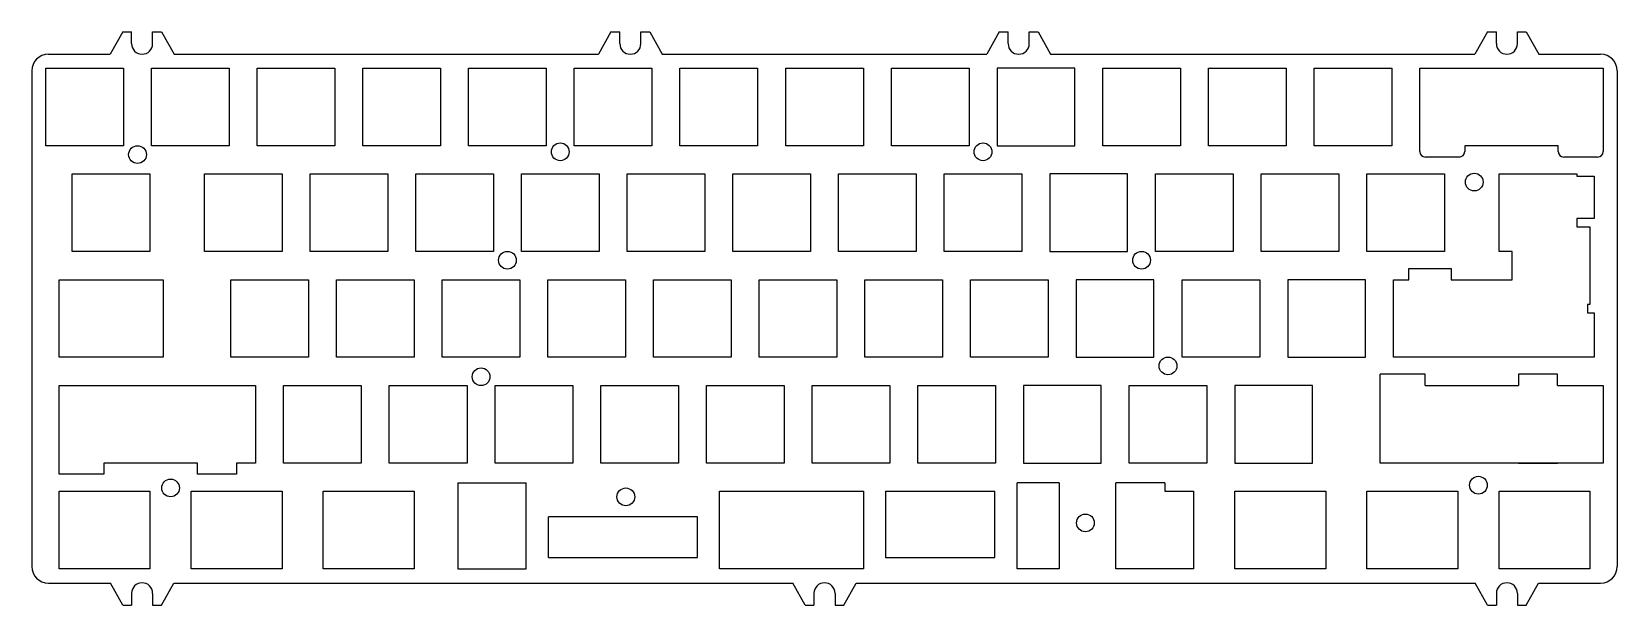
# Model space of a CAD drawing. Header units: millimetres. Extents: x 263 to 549, y -6 to 97.
import ezdxf

# ---------------------------------------------------------------- set-up
doc = ezdxf.new("R2010")
doc.units = ezdxf.units.MM
doc.layers.add('LAYER_2', color=7, linetype='Continuous')

msp = doc.modelspace()

# ---------------------------------------------------------------- linework, layer by layer
for p, q in [((279.19, 97.38), (276.94, 93.33)), ((279.19, 97.38), (280.79, 97.38)), ((280.79, 95.23), (280.79, 97.38)), ((284.59, 95.23), (284.59, 97.38)), ((284.59, 97.38), (286.19, 97.38)), ((286.19, 97.38), (288.44, 93.33)), ((367.19, 97.38), (364.94, 93.33)), ((367.19, 97.38), (368.79, 97.38)), ((368.79, 95.23), (368.79, 97.38)), ((372.59, 95.23), (372.59, 97.38)), ((372.59, 97.38), (374.19, 97.38)), ((374.19, 97.38), (376.44, 93.33)), ((437.19, 97.38), (434.94, 93.33)), ((437.19, 97.38), (438.79, 97.38)), ((438.79, 95.23), (438.79, 97.38)), ((442.59, 95.23), (442.59, 97.38)), ((442.59, 97.38), (444.19, 97.38)), ((444.19, 97.38), (446.44, 93.33)), ((525.19, 97.38), (522.94, 93.33)), ((525.19, 97.38), (526.79, 97.38)), ((526.79, 95.23), (526.79, 97.38)), ((530.59, 95.23), (530.59, 97.38)), ((530.59, 97.38), (532.19, 97.38)), ((532.19, 97.38), (534.44, 93.33)), ((265.79, 93.33), (276.94, 93.33)), ((288.44, 93.33), (364.94, 93.33)), ((376.44, 93.33), (434.94, 93.33)), ((446.44, 93.33), (522.94, 93.33)), ((534.44, 93.33), (545.59, 93.33)), ((262.79, 90.33), (262.79, 0.98)), ((548.59, 90.33), (548.59, 0.98)), ((527.28, 57.73), (527.28, 71.73)), ((527.28, 71.73), (541.28, 71.73)), ((541.28, 71.73), (541.28, 71.32)), ((541.28, 71.32), (544.41, 71.32)), ((544.41, 71.32), (544.41, 63.72)), ((544.41, 63.72), (541.28, 63.72)), ((541.28, 63.72), (541.28, 62.21)), ((541.28, 62.21), (543.66, 62.21)), ((543.66, 62.21), (543.66, 48.21)), ((529.66, 57.73), (527.28, 57.73)), ((529.66, 52.68), (529.66, 57.73)), ((511.02, 52.68), (511.02, 54.68)), ((518.62, 54.68), (518.62, 52.68)), ((508.23, 52.68), (511.02, 52.68)), ((508.23, 38.68), (508.23, 52.68)), ((518.62, 52.68), (529.66, 52.68)), ((543.66, 48.21), (543.24, 48.21)), ((543.24, 48.21), (543.24, 46.69)), ((543.24, 46.69), (544.41, 46.69)), ((544.41, 46.69), (544.41, 38.68)), ((544.41, 38.68), (508.23, 38.68)), ((416.69, 14.58), (436.39, 14.58)), ((382.78, 9.93), (355.93, 9.93)), ((355.93, 2.58), (382.78, 2.58)), ((416.69, 2.58), (436.39, 2.58)), ((265.79, -2.02), (276.97, -2.02)), ((279.19, -6.02), (276.97, -2.02)), ((286.19, -6.02), (288.41, -2.02)), ((288.41, -2.02), (399.97, -2.02)), ((402.19, -6.02), (399.97, -2.02)), ((409.19, -6.02), (411.41, -2.02)), ((411.41, -2.02), (522.97, -2.02)), ((525.19, -6.02), (522.97, -2.02)), ((532.19, -6.02), (534.41, -2.02)), ((534.41, -2.02), (545.59, -2.02)), ((280.79, -3.87), (280.79, -6.02)), ((284.59, -3.87), (284.59, -6.02)), ((403.79, -3.87), (403.79, -6.02)), ((407.59, -3.87), (407.59, -6.02)), ((526.79, -3.87), (526.79, -6.02)), ((530.59, -3.87), (530.59, -6.02)), ((279.19, -6.02), (280.79, -6.02)), ((284.59, -6.02), (286.19, -6.02)), ((402.19, -6.02), (403.79, -6.02)), ((407.59, -6.02), (409.19, -6.02)), ((525.19, -6.02), (526.79, -6.02)), ((530.59, -6.02), (532.19, -6.02))]:
    msp.add_line(p, q)
at = {"linetype": 'Continuous'}
for p, q in [((339.57, 16.08), (351.93, 16.08)), ((339.57, 16.08), (339.57, 0.58)), ((351.93, 0.58), (351.93, 16.08)), ((436.39, 2.58), (436.39, 14.58)), ((447.99, 16.08), (440.39, 16.08)), ((440.39, 0.58), (440.39, 16.08)), ((447.99, 16.08), (447.99, 0.58)), ((467.05, 16.08), (458.22, 16.08)), ((467.05, 16.08), (467.05, 14.58)), ((355.93, 2.58), (355.93, 9.93)), ((339.57, 0.58), (351.93, 0.58)), ((447.99, 0.58), (440.39, 0.58))]:
    msp.add_line(p, q, dxfattribs=at)
for centre in [(358.06, 75.73), (434.26, 75.73), (281.86, 75.23), (522.81, 70.28), (348.54, 56.18), (462.84, 56.18), (467.6, 37.13), (343.78, 35.18), (523.56, 15.63), (287.82, 15.13), (369.88, 13.53), (452.72, 8.83)]:
    msp.add_circle(centre, 1.6)
for centre, radius, start, end in [((282.69, 95.23), 1.9, 180, 0), ((370.69, 95.23), 1.9, 180, 0), ((440.69, 95.23), 1.9, 180, 0), ((528.69, 95.23), 1.9, 180, 0), ((265.79, 90.33), 3, 90, 180), ((545.59, 90.33), 3, 0, 90), ((265.79, 0.98), 3, 180, 270), ((545.59, 0.98), 3, 270, 0), ((282.69, -3.87), 1.9, 0, 180), ((405.69, -3.87), 1.9, 0, 180), ((528.69, -3.87), 1.9, 0, 180)]:
    msp.add_arc(centre, radius, start, end)
at = {"layer": 'LAYER_2'}
for p, q in [((512.99, 90.78), (546.04, 90.78)), ((512.99, 75.78), (512.99, 90.78)), ((546.04, 90.78), (546.04, 75.78)), ((520.08, 74.78), (513.99, 74.78)), ((521.08, 76.78), (521.08, 75.78)), ((537.95, 76.78), (521.08, 76.78)), ((522.52, 76.78), (522.52, 76.78)), ((532.04, 76.78), (532.04, 76.78)), ((537.95, 75.78), (537.95, 76.78)), ((537.95, 74.78), (537.95, 74.78)), ((545.04, 74.78), (538.95, 74.78)), ((511.02, 54.68), (518.62, 54.68)), ((267.72, 38.68), (267.72, 38.68)), ((272.48, 38.68), (272.48, 38.68)), ((513.93, 35.63), (505.85, 35.63)), ((505.85, 19.63), (505.85, 35.63)), ((506.93, 35.63), (506.93, 35.63)), ((513.93, 33.63), (513.93, 35.63)), ((530.81, 35.63), (530.81, 35.63)), ((530.81, 35.63), (530.81, 33.63)), ((537.81, 35.63), (530.81, 35.63)), ((537.81, 33.63), (537.81, 35.63)), ((267.72, 17.63), (267.72, 33.63)), ((267.72, 33.63), (303.15, 33.63)), ((303.15, 33.63), (303.15, 19.63)), ((513.93, 33.63), (530.81, 33.63)), ((537.81, 33.63), (546.04, 33.63)), ((546.04, 33.63), (546.04, 19.63)), ((275.81, 17.63), (267.72, 17.63)), ((275.81, 19.63), (275.81, 17.63)), ((292.68, 19.63), (275.81, 19.63)), ((277.25, 19.63), (277.25, 19.63)), ((292.68, 17.63), (292.68, 19.63)), ((292.68, 17.63), (292.68, 17.63)), ((299.68, 17.63), (292.68, 17.63)), ((303.15, 19.63), (299.68, 19.63)), ((299.68, 19.63), (299.68, 17.63)), ((546.04, 19.63), (505.85, 19.63)), ((515.37, 19.63), (515.37, 19.63)), ((530.81, 19.63), (537.81, 19.63)), ((532.04, 19.63), (532.04, 19.63)), ((267.72, 0.58), (267.72, 14.58)), ((267.72, 14.58), (284.1, 14.58)), ((284.1, 14.58), (284.1, 0.58)), ((291.53, 0.58), (291.53, 14.58)), ((291.53, 14.58), (307.91, 14.58)), ((307.91, 14.58), (307.91, 0.58)), ((315.35, 0.58), (315.35, 14.58)), ((315.35, 14.58), (331.73, 14.58)), ((331.73, 14.58), (331.73, 0.58)), ((386.78, 0.58), (386.78, 14.58)), ((386.78, 14.58), (412.69, 14.58)), ((412.69, 14.58), (412.69, 0.58)), ((416.69, 14.58), (416.69, 2.58)), ((458.22, 0.58), (458.22, 16.08)), ((467.05, 14.58), (472.22, 14.58)), ((472.22, 14.58), (472.22, 0.58)), ((479.65, 0.58), (479.65, 14.58)), ((479.65, 14.58), (496.03, 14.58)), ((496.03, 14.58), (496.03, 0.58)), ((503.46, 0.58), (503.46, 14.58)), ((503.46, 14.58), (519.85, 14.58)), ((519.85, 14.58), (519.85, 0.58)), ((527.28, 0.58), (527.28, 14.58)), ((527.28, 14.58), (543.66, 14.58)), ((543.66, 14.58), (543.66, 0.58)), ((382.78, 2.58), (382.78, 9.93)), ((284.1, 0.58), (267.72, 0.58)), ((307.91, 0.58), (291.53, 0.58)), ((331.73, 0.58), (315.35, 0.58)), ((412.69, 0.58), (386.78, 0.58)), ((398.69, 0.58), (398.69, 0.58)), ((472.22, 0.58), (458.22, 0.58)), ((458.22, 0.58), (458.22, 0.58)), ((496.03, 0.58), (479.65, 0.58)), ((519.85, 0.58), (503.46, 0.58)), ((543.66, 0.58), (527.28, 0.58))]:
    msp.add_line(p, q, dxfattribs=at)
for points in [[(279.34, 90.78), (279.34, 76.78), (265.34, 76.78), (265.34, 76.78), (265.34, 90.78)], [(284.39, 76.78), (284.39, 76.78), (284.39, 90.78), (298.39, 90.78), (298.39, 76.78)], [(303.44, 76.78), (303.44, 76.78), (303.44, 90.78), (317.44, 90.78), (317.44, 76.78)], [(322.49, 76.78), (322.49, 76.78), (322.49, 90.78), (336.49, 90.78), (336.49, 76.78)], [(341.54, 76.78), (341.54, 76.78), (341.54, 90.78), (355.54, 90.78), (355.54, 76.78)], [(360.59, 76.78), (360.59, 76.78), (360.59, 90.78), (374.59, 90.78), (374.59, 76.78)], [(379.64, 76.78), (379.64, 76.78), (379.64, 90.78), (393.64, 90.78), (393.64, 76.78)], [(398.69, 76.78), (398.69, 76.78), (398.69, 90.78), (412.69, 90.78), (412.69, 76.78)], [(417.74, 76.78), (417.74, 76.78), (417.74, 90.78), (431.74, 90.78), (431.74, 76.78)], [(436.79, 90.78), (436.79, 76.78), (436.79, 76.78), (450.79, 76.78), (450.79, 90.78)], [(455.84, 76.78), (455.84, 76.78), (455.84, 90.78), (469.84, 90.78), (469.84, 76.78)], [(474.89, 76.78), (474.89, 76.78), (474.89, 90.78), (488.89, 90.78), (488.89, 76.78)], [(493.94, 76.78), (493.94, 76.78), (493.94, 90.78), (507.94, 90.78), (507.94, 76.78)], [(270.1, 57.73), (270.1, 57.73), (270.1, 71.73), (284.1, 71.73), (284.1, 57.73)], [(293.91, 57.73), (293.91, 57.73), (293.91, 71.73), (307.91, 71.73), (307.91, 57.73)], [(312.96, 57.73), (312.96, 57.73), (312.96, 71.73), (326.96, 71.73), (326.96, 57.73)], [(332.01, 57.73), (332.01, 57.73), (332.01, 71.73), (346.01, 71.73), (346.01, 57.73)], [(351.06, 57.73), (351.06, 57.73), (351.06, 71.73), (365.06, 71.73), (365.06, 57.73)], [(370.11, 57.73), (370.11, 57.73), (370.11, 71.73), (384.11, 71.73), (384.11, 57.73)], [(389.16, 57.73), (389.16, 57.73), (389.16, 71.73), (403.16, 71.73), (403.16, 57.73)], [(408.21, 57.73), (408.21, 57.73), (408.21, 71.73), (422.21, 71.73), (422.21, 57.73)], [(427.26, 57.73), (427.26, 57.73), (427.26, 71.73), (441.26, 71.73), (441.26, 57.73)], [(446.31, 71.73), (446.31, 57.73), (446.31, 57.73), (460.31, 57.73), (460.31, 71.73)], [(465.36, 57.73), (465.36, 57.73), (465.36, 71.73), (479.36, 71.73), (479.36, 57.73)], [(484.41, 57.73), (484.41, 57.73), (484.41, 71.73), (498.41, 71.73), (498.41, 57.73)], [(503.46, 57.73), (503.46, 57.73), (503.46, 71.73), (517.46, 71.73), (517.46, 57.73)], [(267.72, 52.68), (286.48, 52.68), (286.48, 38.68), (267.72, 38.68)], [(298.68, 38.68), (298.68, 38.68), (298.68, 52.68), (312.68, 52.68), (312.68, 38.68)], [(317.73, 38.68), (317.73, 38.68), (317.73, 52.68), (331.73, 52.68), (331.73, 38.68)], [(336.78, 38.68), (336.78, 38.68), (336.78, 52.68), (350.78, 52.68), (350.78, 38.68)], [(355.83, 38.68), (355.83, 38.68), (355.83, 52.68), (369.83, 52.68), (369.83, 38.68)], [(374.88, 38.68), (374.88, 38.68), (374.88, 52.68), (388.88, 52.68), (388.88, 38.68)], [(393.93, 38.68), (393.93, 38.68), (393.93, 52.68), (407.93, 52.68), (407.93, 38.68)], [(412.98, 38.68), (412.98, 38.68), (412.98, 52.68), (426.98, 52.68), (426.98, 38.68)], [(432.03, 38.68), (432.03, 38.68), (432.03, 52.68), (446.03, 52.68), (446.03, 38.68)], [(451.08, 52.68), (451.08, 38.68), (451.08, 38.68), (465.08, 38.68), (465.08, 52.68)], [(470.13, 38.68), (470.13, 38.68), (470.13, 52.68), (484.13, 52.68), (484.13, 38.68)], [(503.18, 38.68), (503.18, 38.68), (503.18, 52.68), (489.18, 52.68), (489.18, 38.68)], [(308.2, 19.63), (308.2, 19.63), (308.2, 33.63), (322.2, 33.63), (322.2, 19.63)], [(327.25, 19.63), (327.25, 19.63), (327.25, 33.63), (341.25, 33.63), (341.25, 19.63)], [(346.3, 19.63), (346.3, 19.63), (346.3, 33.63), (360.3, 33.63), (360.3, 19.63)], [(365.35, 19.63), (365.35, 19.63), (365.35, 33.63), (379.35, 33.63), (379.35, 19.63)], [(384.4, 19.63), (384.4, 19.63), (384.4, 33.63), (398.4, 33.63), (398.4, 19.63)], [(403.45, 19.63), (403.45, 19.63), (403.45, 33.63), (417.45, 33.63), (417.45, 19.63)], [(422.5, 19.63), (422.5, 19.63), (422.5, 33.63), (436.5, 33.63), (436.5, 19.63)], [(441.55, 33.63), (441.55, 19.63), (441.55, 19.63), (455.55, 19.63), (455.55, 33.63)], [(460.6, 19.63), (460.6, 19.63), (460.6, 33.63), (474.6, 33.63), (474.6, 19.63)], [(493.65, 19.63), (493.65, 19.63), (493.65, 33.63), (479.65, 33.63), (479.65, 19.63)]]:
    msp.add_lwpolyline(points, close=True, dxfattribs=at)
for centre, start, end in [((513.99, 75.78), 180, 270), ((520.08, 75.78), 270, 0), ((538.95, 75.78), 180, 270), ((545.04, 75.78), 270, 0)]:
    msp.add_arc(centre, 1, start, end, dxfattribs=at)

doc.saveas('drawing.dxf')
